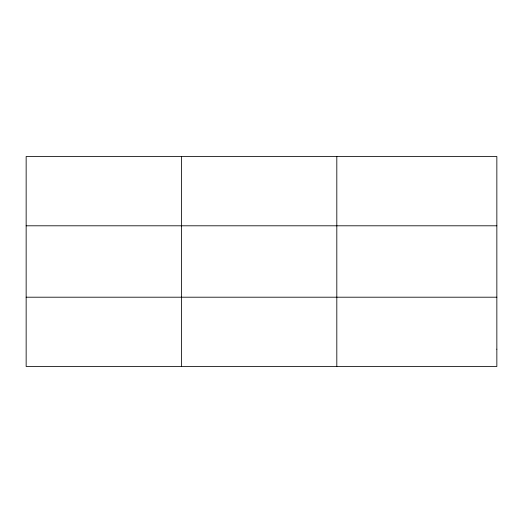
<?xml version="1.0" encoding="UTF-8"?>
<svg xmlns="http://www.w3.org/2000/svg" width="523" height="523" viewBox="0 0 523 523"><rect width="100%" height="100%" fill="white"/><g stroke="black" fill="none" stroke-linecap="round" stroke-linejoin="round"><path stroke-width="0.78" d="M181.481 156.501L181.481 366.499M336.812 156.501L336.812 366.499M26.15 225.799L496.85 225.799M26.15 297.201L496.85 297.201M496.85 349.174L496.85 366.499L26.15 366.499L26.15 156.501L496.85 156.501L496.85 349.174"/></g></svg>
